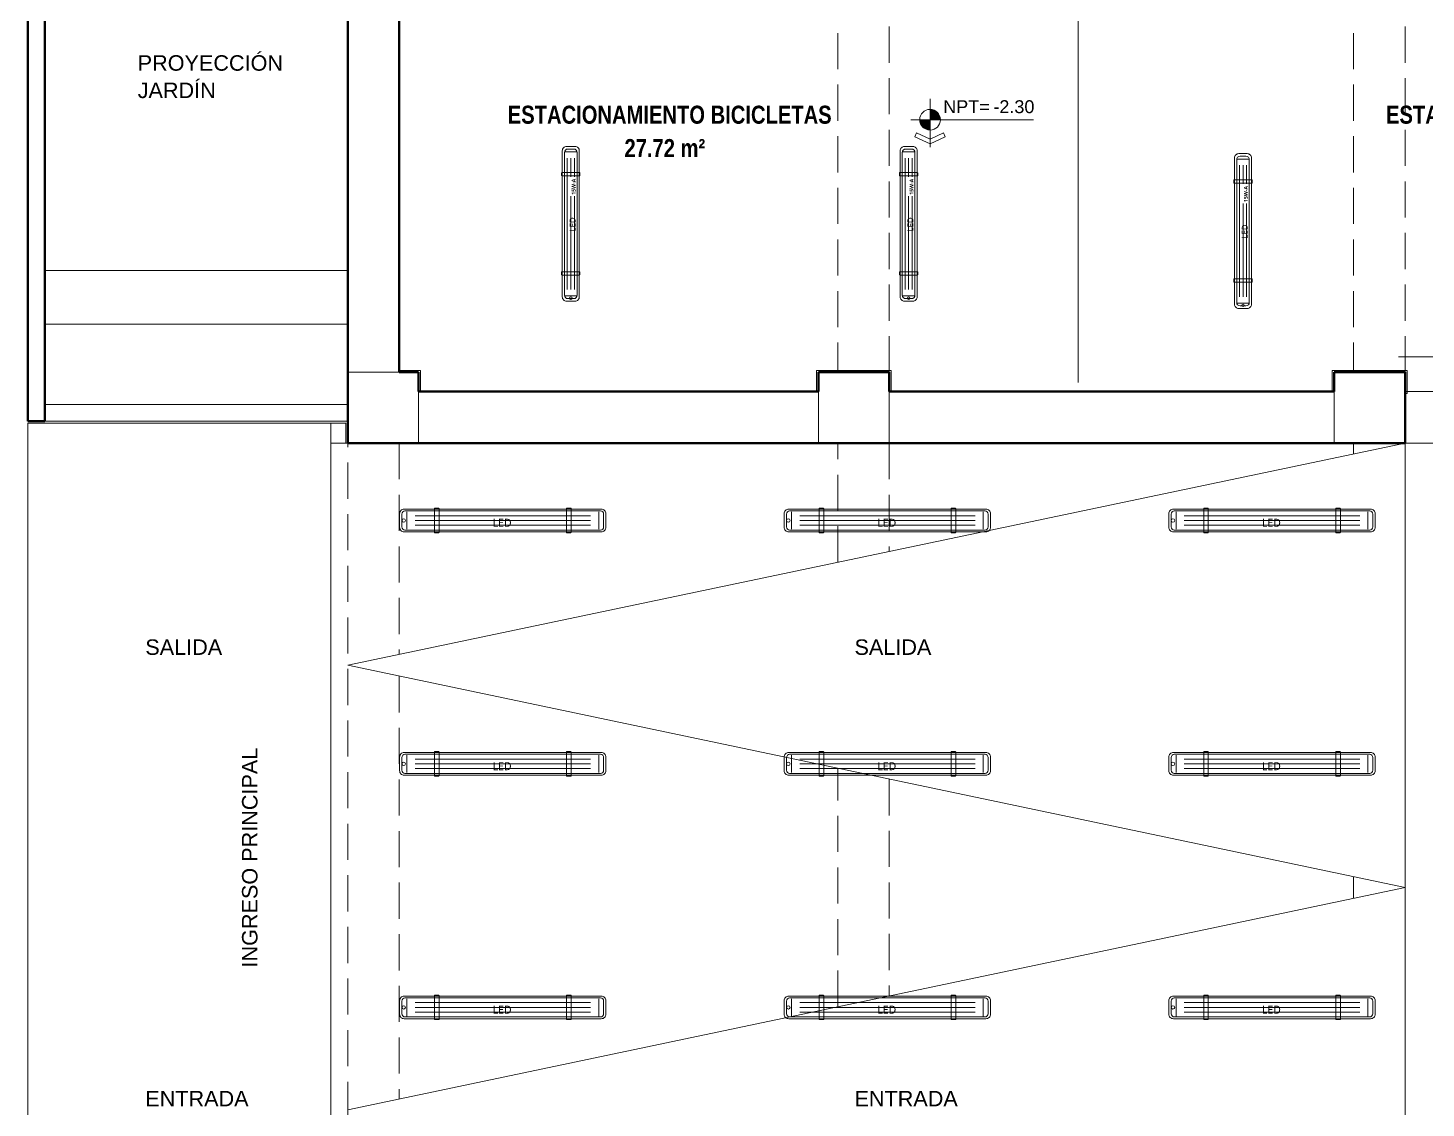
# Model space of a CAD drawing. Header units: metres. Extents: x -4 to 54.5, y -3.3 to 43.7.
# Drawn here: x 9.81 to 20.65, y 18.95 to 27.32 of the extents above; entities that cross this region are included whole.
import ezdxf

# ---------------------------------------------------------------- set-up
doc = ezdxf.new("R2010")
doc.units = ezdxf.units.M
doc.linetypes.add('Derribado', pattern=[0.4, 0.28, -0.12])
doc.layers.get('0').update_dxf_attribs({"color": 8})
for name, color, linetype, lineweight in [('A-AREA', 8, 'Continuous', 9), ('A-AREA-IDEN', 8, 'Continuous', 9), ('A-DETL', 8, 'Continuous', 9), ('A-DETL-THIN', 8, 'Continuous', 9), ('A-FLOR', 8, 'Continuous', 18), ('A-WALL', 8, 'Continuous', 9), ('G-ANNO-DIMS', 8, 'Continuous', 9), ('G-ANNO-TEXT', 8, 'Continuous', 9), ('I-WALL', 8, 'Continuous', 9), ('S-COLS', 8, 'Continuous', 9)]:
    doc.layers.add(name, color=color, linetype=linetype, lineweight=lineweight)
doc.layers.add('IE-LUM-L-01', color=5, linetype='Continuous', lineweight=18, true_color=0x126b94)
doc.layers.add('IE-LUM-L-01-15', color=5, linetype='Continuous', lineweight=18, true_color=0x126b94)
doc.styles.add('Arial', font='arial.ttf', dxfattribs={"height": 0.12})
doc.styles.add('Arial_5', font='arial.ttf', dxfattribs={"height": 0.1})
doc.styles.add('Arial_B_3', font='arialbd.ttf', dxfattribs={"width": 0.8, "height": 0.14})
doc.styles.add('EI_LUM_BOLD', font='OpenSans-Semibold.ttf')
doc.styles.add('EI_LUM_REGULAR', font='OpenSans-Regular.ttf')

# ---------------------------------------------------------------- blocks, each defined once
blk = doc.blocks.new('Cotas de elevación - CotaEleVacíoNNpt-3697023-NIV_A_S01_SÓTANO 1')
at = {"layer": 'G-ANNO-DIMS'}
h = blk.add_hatch(color=256, dxfattribs=at)
edge = h.paths.add_edge_path()
edge.add_arc((0, 0.00214), 0.0008, 0, 90, ccw=False)
edge.add_line((0.0008, 0.00214), (0, 0.00214))
edge.add_line((0, 0.00214), (0, 0.00294))
h = blk.add_hatch(color=256, dxfattribs=at)
edge = h.paths.add_edge_path()
edge.add_arc((0, 0.00214), 0.0008, 0, 90, ccw=False)
edge.add_line((0.0008, 0.00214), (0, 0.00214))
edge.add_line((0, 0.00214), (0, 0.00294))
h = blk.add_hatch(color=256, dxfattribs=at)
edge = h.paths.add_edge_path()
edge.add_line((-0.0008, 0.00214), (0, 0.00214))
edge.add_line((0, 0.00214), (0, 0.00134))
edge.add_arc((0, 0.00214), 0.0008, 180, 270, ccw=False)
for p, q in [((0, 0.00214), (0, 0.00375)), ((0, 0.00294), (0, 0.00214)), ((0, 0.00214), (0, 0.00294)), ((0, 0.00214), (0, 0.00294)), ((0, 0.00294), (0, 0.00214)), ((0, 0.00214), (-0.00148, 0.00214)), ((-0.00118, 0.00082), (-0.00104, 0.00112)), ((0, 0.00063), (-0.00104, 0.00112)), ((-0.0008, 0.00214), (0, 0.00214)), ((0, 0.00214), (-0.0008, 0.00214)), ((-0.0008, 0.00214), (0, 0.00214)), ((0, 0.00214), (0.0008, 0.00214)), ((0, 0.00134), (0, 0.00214)), ((0, 0.00214), (0.0008, 0.00214)), ((0, 0.00214), (0.00803, 0.00214)), ((0, 0.00214), (0, 0)), ((0, 0.00063), (0.00104, 0.00112)), ((0.00118, 0.00082), (0.00104, 0.00112)), ((0, 0.00027), (-0.00118, 0.00082)), ((0, 0.00027), (0.00118, 0.00082))]:
    blk.add_line(p, q, dxfattribs=at)
for start, end in [(360, 180), (90, 180), (90, 180), (360, 90), (360, 90), (180, 360), (180, 270)]:
    blk.add_arc((0, 0.00214), 0.0008, start, end, dxfattribs=at)
blk = doc.blocks.new('EI_LUM_L_01')
at = {"color": 0, "lineweight": 9}
for p, q in [((-7.44, 0.67), (-7.44, -0.67)), ((-6.8, 0.37), (6.8, 0.37)), ((-6.8, 0), (6.8, 0)), ((7.44, 0.67), (7.44, -0.67)), ((-6.8, -0.37), (6.8, -0.37))]:
    blk.add_line(p, q, dxfattribs=at)
for points in [[(-7.64, -0.88), (7.64, -0.88, 0.414214), (8, -0.52), (8, 0.52, 0.414214), (7.64, 0.88), (-7.64, 0.88, 0.414214), (-8, 0.52), (-8, -0.52, 0.414214)], [(-7.58, -0.74), (7.58, -0.74, 0.414214), (7.82, -0.49), (7.82, 0.49, 0.414214), (7.58, 0.74), (-7.58, 0.74, 0.414214), (-7.82, 0.49), (-7.82, -0.49, 0.414214)], [(-5.26, -0.95), (-4.98, -0.95, 0.414214), (-4.94, -0.92), (-4.94, 0.92, 0.414214), (-4.98, 0.95), (-5.26, 0.95, 0.414214), (-5.3, 0.92), (-5.3, -0.92, 0.414214)], [(4.98, -0.95), (5.26, -0.95, 0.414214), (5.3, -0.92), (5.3, 0.92, 0.414214), (5.26, 0.95), (4.98, 0.95, 0.414214), (4.94, 0.92), (4.94, -0.92, 0.414214)]]:
    blk.add_lwpolyline(points, format="xyb", close=True, dxfattribs=at)
blk.add_circle((-7.68, 0), 0.132, dxfattribs=at)
at = {"color": 0, "lineweight": 9, "style": 'EI_LUM_REGULAR'}
blk.add_text('LED', height=0.621, dxfattribs=at).set_placement((-0.78, -0.49))
at = {"style": 'EI_LUM_REGULAR', "flags": 1}
for tag in ['ALTURA_M', 'AMBIENTE', 'TIPO', 'ID', 'IP', 'GIRO_REFERENCIA', 'DESCRIPCION', 'POTENCIA_W', 'FLUJO_NOMINAL_LM', 'FLUJO_CALCULO_LM', 'MONTAJE', 'PAGINA_PDF', 'NUMERO_LOCAL', 'ESTADO', 'NPT_M', 'FUENTE_XY']:
    blk.add_attdef(tag, (0, 0), '', height=2.5, dxfattribs=at)
blk = doc.blocks.new('EI_LUM_L_01_15')
at = {"color": 0, "lineweight": 9}
for p, q in [((-5.58, 0.5), (-5.58, -0.5)), ((-5.1, 0.28), (5.1, 0.28)), ((-5.1, 0), (2.14, 0)), ((3.65, 0), (5.1, 0)), ((5.58, 0.5), (5.58, -0.5)), ((-5.1, -0.28), (2.14, -0.28)), ((3.65, -0.28), (5.1, -0.28))]:
    blk.add_line(p, q, dxfattribs=at)
at = {"color": 0, "lineweight": 13}
blk.add_lwpolyline([(-5.67, -0.66), (5.67, -0.66, 0.414214), (6, -0.33), (6, 0.33, 0.414214), (5.67, 0.66), (-5.67, 0.66, 0.414214), (-6, 0.33), (-6, -0.33, 0.414214)], format="xyb", close=True, dxfattribs=at)
at = {"color": 0, "lineweight": 9}
for points in [[(-5.53, -0.49), (5.53, -0.49, 0.414214), (5.8, -0.23), (5.8, 0.23, 0.414214), (5.53, 0.49), (-5.53, 0.49, 0.414214), (-5.8, 0.23), (-5.8, -0.23, 0.414214)], [(-3.93, -0.71), (-3.75, -0.71, 0.414214), (-3.71, -0.67), (-3.71, 0.67, 0.414214), (-3.75, 0.71), (-3.93, 0.71, 0.414214), (-3.97, 0.67), (-3.97, -0.67, 0.414214)], [(3.75, -0.71), (3.93, -0.71, 0.414214), (3.97, -0.67), (3.97, 0.67, 0.414214), (3.93, 0.71), (3.75, 0.71, 0.414214), (3.71, 0.67), (3.71, -0.67, 0.414214)]]:
    blk.add_lwpolyline(points, format="xyb", close=True, dxfattribs=at)
blk.add_circle((-5.76, 0), 0.099, dxfattribs=at)
for s, height, style, p in [('LED', 0.465, 'EI_LUM_REGULAR', (-0.59, -0.37)), ('15W-A', 0.299, 'EI_LUM_BOLD', (2.25, -0.37))]:
    blk.add_text(s, height=height, dxfattribs=dict(at, style=style)).set_placement(p)
at = {"style": 'EI_LUM_REGULAR', "flags": 1}
for tag in ['ALTURA_M', 'AMBIENTE', 'TIPO', 'ID', 'IP', 'GIRO_REFERENCIA', 'DESCRIPCION', 'POTENCIA_W', 'FLUJO_NOMINAL_LM', 'FLUJO_CALCULO_LM', 'MONTAJE', 'PAGINA_PDF', 'NUMERO_LOCAL', 'ESTADO', 'NPT_M', 'FUENTE_XY']:
    blk.add_attdef(tag, (0, 0), '', height=2.5, dxfattribs=at)

msp = doc.modelspace()

# ---------------------------------------------------------------- linework, layer by layer
at = {"layer": 'A-AREA'}
for p, q in [((17.955, 29.685), (17.955, 24.575)), ((20.44, 24.775), (25.47, 24.775))]:
    msp.add_line(p, q, dxfattribs=at)
at = {"layer": 'A-DETL', "linetype": 'Derribado', "lineweight": 18}
for p, q in [((12.69, 24.655), (12.69, 29.685)), ((16.09, 29.685), (16.09, 24.655)), ((16.49, 24.655), (16.49, 29.685)), ((20.09, 29.685), (20.09, 24.655)), ((20.49, 24.655), (20.49, 29.685)), ((12.69, 28.655), (12.69, 24.655)), ((12.29, 24.655), (12.29, 28.355)), ((12.29, 24.655), (12.69, 24.655)), ((16.09, 24.655), (16.49, 24.655)), ((20.09, 24.655), (20.49, 24.655)), ((15.94, 24.505), (12.84, 24.505)), ((12.84, 24.505), (12.84, 24.105)), ((15.94, 24.105), (15.94, 24.505)), ((19.94, 24.505), (16.49, 24.505)), ((16.49, 24.505), (16.49, 24.105)), ((19.94, 24.105), (19.94, 24.505)), ((25.52, 24.505), (20.49, 24.505)), ((20.49, 24.505), (20.49, 24.105)), ((12.29, 16.875), (12.29, 24.105)), ((12.29, 24.105), (12.69, 24.105)), ((12.69, 24.105), (12.69, 22.467)), ((12.84, 24.105), (15.94, 24.105)), ((16.09, 24.105), (16.49, 24.105)), ((16.09, 23.181), (16.09, 24.105)), ((16.49, 24.105), (19.94, 24.105)), ((16.49, 24.105), (16.49, 23.265)), ((20.09, 24.021), (20.09, 24.105)), ((20.09, 24.105), (20.49, 24.105)), ((20.49, 24.105), (25.52, 24.105)), ((12.69, 22.298), (12.69, 19.022)), ((16.09, 19.736), (16.09, 21.584)), ((16.49, 21.5), (16.49, 19.82)), ((20.09, 20.576), (20.09, 20.744))]:
    msp.add_line(p, q, dxfattribs=at)
at = {"layer": 'A-DETL-THIN'}
for p, q in [((20.49, 24.105), (12.29, 22.383)), ((20.49, 20.66), (20.49, 24.105)), ((12.29, 22.383), (20.49, 20.66)), ((20.49, 20.66), (12.29, 18.937)), ((20.49, 17.215), (20.49, 20.66))]:
    msp.add_line(p, q, dxfattribs=at)
at = {"layer": 'A-FLOR', "lineweight": 9}
for p, q in [((12.29, 25.444), (9.94, 25.444)), ((9.94, 25.444), (9.94, 25.029)), ((12.29, 25.029), (12.29, 25.444)), ((9.94, 25.029), (12.29, 25.029)), ((12.69, 24.67), (12.855, 24.67)), ((12.855, 24.67), (12.855, 24.505)), ((15.925, 24.505), (15.925, 24.67)), ((15.925, 24.67), (16.505, 24.67)), ((16.505, 24.67), (16.505, 24.505)), ((19.925, 24.505), (19.925, 24.67)), ((19.925, 24.67), (20.505, 24.67)), ((20.505, 24.67), (20.505, 24.49)), ((20.505, 24.49), (20.49, 24.49)), ((12.16, 24.26), (9.81, 24.26)), ((9.81, 24.26), (9.81, 17.06)), ((12.16, 17.06), (12.16, 24.26)), ((12.16, 24.26), (12.275, 24.26)), ((12.275, 24.26), (12.275, 24.105)), ((12.29, 24.105), (12.16, 24.105))]:
    msp.add_line(p, q, dxfattribs=at)
at = {"layer": 'A-WALL', "lineweight": 50}
for p, q in [((12.29, 28.355), (12.29, 24.655)), ((12.69, 24.655), (12.69, 28.355)), ((15.94, 24.505), (12.84, 24.505)), ((19.94, 24.505), (16.49, 24.505)), ((12.84, 24.105), (15.94, 24.105)), ((16.49, 24.105), (19.94, 24.105))]:
    msp.add_line(p, q, dxfattribs=at)
at = {"layer": 'A-WALL', "lineweight": 5}
for p, q in [((12.29, 24.655), (12.69, 24.655)), ((12.84, 24.505), (12.84, 24.105)), ((15.94, 24.105), (15.94, 24.505)), ((16.49, 24.505), (16.49, 24.105)), ((19.94, 24.105), (19.94, 24.505))]:
    msp.add_line(p, q, dxfattribs=at)
at = {"layer": 'I-WALL', "lineweight": 50}
for p, q in [((9.81, 28.355), (9.81, 24.275)), ((9.94, 24.275), (9.94, 28.355)), ((9.81, 24.275), (9.94, 24.275))]:
    msp.add_line(p, q, dxfattribs=at)
at = {"layer": 'I-WALL'}
for p, q in [((9.94, 24.405), (12.29, 24.405)), ((12.29, 24.275), (9.94, 24.275))]:
    msp.add_line(p, q, dxfattribs=at)
at = {"layer": 'S-COLS', "lineweight": 5}
for p, q in [((12.69, 24.655), (12.29, 24.655)), ((12.84, 24.105), (12.84, 24.505)), ((15.94, 24.505), (15.94, 24.105)), ((16.49, 24.105), (16.49, 24.505)), ((19.94, 24.505), (19.94, 24.105))]:
    msp.add_line(p, q, dxfattribs=at)
at = {"layer": 'S-COLS', "lineweight": 50}
for p, q in [((12.29, 24.655), (12.29, 24.105)), ((12.84, 24.655), (12.69, 24.655)), ((12.84, 24.505), (12.84, 24.655)), ((16.49, 24.655), (15.94, 24.655)), ((15.94, 24.655), (15.94, 24.505)), ((16.49, 24.505), (16.49, 24.655)), ((20.49, 24.655), (19.94, 24.655)), ((19.94, 24.655), (19.94, 24.505)), ((20.49, 24.105), (20.49, 24.655)), ((12.29, 24.105), (12.84, 24.105)), ((15.94, 24.105), (16.49, 24.105)), ((19.94, 24.105), (20.49, 24.105))]:
    msp.add_line(p, q, dxfattribs=at)

# ---------------------------------------------------------------- block references
at = {"layer": 'G-ANNO-DIMS', "xscale": 99.99999999999991, "yscale": 99.99999999999991, "zscale": 99.99999999999991}
msp.add_blockref('Cotas de elevación - CotaEleVacíoNNpt-3697023-NIV_A_S01_SÓTANO 1', (16.806, 26.399), dxfattribs=at)
at = {"layer": 'IE-LUM-L-01', "xscale": 0.1, "yscale": 0.1, "zscale": 0.1}
for p in [(13.492, 23.506), (16.475, 23.506), (19.458, 23.506), (13.492, 21.619), (16.475, 21.619), (19.458, 21.619), (13.492, 19.731), (16.475, 19.731), (19.458, 19.731)]:
    msp.add_blockref('EI_LUM_L_01', p, dxfattribs=at)
at = {"layer": 'IE-LUM-L-01-15', "xscale": 0.1, "yscale": 0.1, "zscale": 0.1, "rotation": 90}
for p in [(14.02, 25.806), (16.64, 25.806), (19.233, 25.75)]:
    msp.add_blockref('EI_LUM_L_01_15', p, dxfattribs=at)

# ---------------------------------------------------------------- texts
at = {"layer": 'A-AREA-IDEN', "char_height": 0.14, "attachment_point": 1, "style": 'Arial_B_3'}
for s, insert, width in [('ESTACIONAMIENTO BICICLETAS', (13.531, 26.722), 2.93738), ('ESTACIONAMIENTO MOTOS', (20.342, 26.722), 2.52051), ('27.72 m²', (14.436, 26.463), 0.74397)]:
    msp.add_mtext(s, dxfattribs=dict(at, insert=insert, width=width))
at = {"layer": 'G-ANNO-TEXT', "char_height": 0.12, "attachment_point": 1, "style": 'Arial'}
for s, insert, width in [('PROYECCIÓN ', (10.661, 27.113), 1.52321), ('JARDÍN', (10.661, 26.901), 0.78565), ('SALIDA', (10.72, 22.584), 0.77764), ('SALIDA', (16.22, 22.584), 0.77764), ('ENTRADA', (10.72, 19.084), 1.03418), ('ENTRADA', (16.22, 19.084), 1.03418)]:
    msp.add_mtext(s, dxfattribs=dict(at, insert=insert, width=width))
at = {"layer": 'G-ANNO-TEXT', "insert": (11.47, 20.04), "char_height": 0.12, "width": 2.20464, "attachment_point": 1, "rotation": 90, "style": 'Arial'}
msp.add_mtext('INGRESO PRINCIPAL', dxfattribs=at)

# ---------------------------------------------------------------- next in the draw order: texts
at = {"layer": 'G-ANNO-DIMS', "insert": (16.908, 26.764), "char_height": 0.1, "width": 0.41688, "attachment_point": 1, "style": 'Arial_5', "bg_fill": 3, "box_fill_scale": 1.25, "bg_fill_color": 9, "bg_fill_true_color": 13158600, "bg_fill_transparency": 0}
msp.add_mtext('NPT=', dxfattribs=at)

# ---------------------------------------------------------------- next in the draw order: texts
at = {"layer": 'G-ANNO-DIMS', "insert": (17.297, 26.764), "char_height": 0.1, "width": 0.38076, "attachment_point": 1, "line_spacing_factor": 0.941778, "style": 'Arial_5', "bg_fill": 3, "box_fill_scale": 1.25, "bg_fill_color": 9, "bg_fill_true_color": 13158600, "bg_fill_transparency": 0}
msp.add_mtext('-2.30', dxfattribs=at)

doc.saveas('drawing.dxf')
